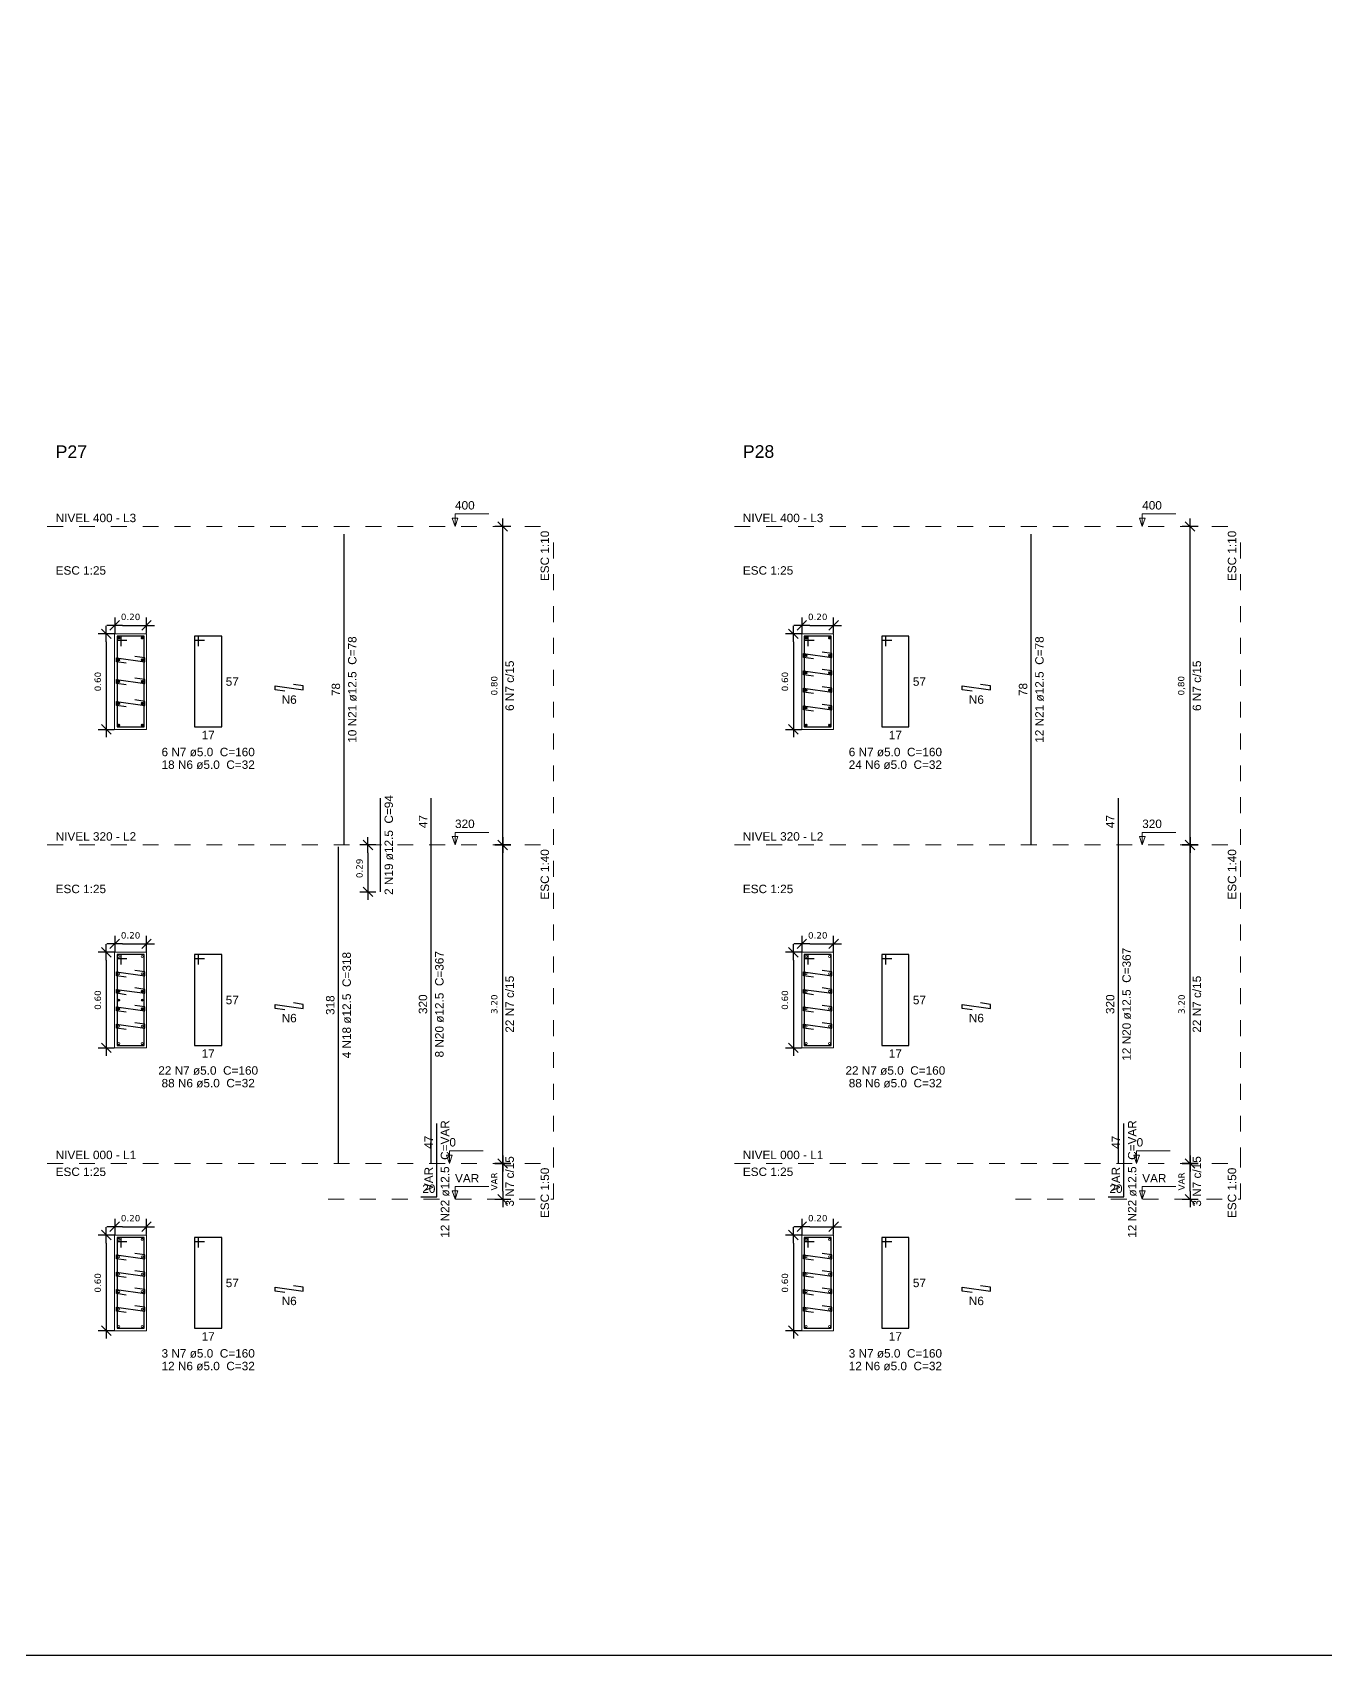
# Model space of a CAD drawing. Extents: x 25 to 1028, y -81 to 176.
# Drawn here: x 790.55 to 798.68, y 99.26 to 109.45 of the extents above; entities that cross this region are included whole.
import ezdxf

# ---------------------------------------------------------------- set-up
doc = ezdxf.new("R2010")
doc.units = 0
doc.header["$LTSCALE"] = 0.3
doc.header["$PDSIZE"] = 0.1
doc.linetypes.add('DOT2', pattern=[3.175, 0, -3.175])
doc.layers.get('0').update_dxf_attribs({"linetype": 'CONTINUOUS'})
doc.layers.get('Defpoints').update_dxf_attribs({"linetype": 'CONTINUOUS'})
doc.layers.add('ARQ-CTA-1_025', color=1, linetype='CONTINUOUS')
for name, color, linetype, lineweight in [('DT-Barras na forma', 2, 'CONTINUOUS', 30), ('DT-Barras no corte', 5, 'CONTINUOUS', 5), ('DT-Barras rebatidas', 2, 'CONTINUOUS', 30), ('DT-Forma', 5, 'CONTINUOUS', 5), ('DT-Pontilhado', 9, 'DOT2', 5), ('DT-Textos', 7, 'CONTINUOUS', 5), ('DT-Título', 3, 'CONTINUOUS', 20)]:
    doc.layers.add(name, color=color, linetype=linetype, lineweight=lineweight)
doc.layers.add('VPort', color=45, linetype='CONTINUOUS', plot=False)
doc.styles.add('Arial', font='arial.ttf')
doc.styles.add('FNDE Texto Cota 0025', font='verdana.ttf', dxfattribs={"height": 0.04})
doc.dimstyles.new('FNDE 1-0025', dxfattribs={"dimscale": 5, "dimtxt": 0.04, "dimasz": 0.01, "dimexe": 0.15, "dimexo": 0.15, "dimgap": 0.005, "dimtad": 1, "dimzin": 1, "dimdsep": 46, "dimtxsty": 'FNDE Texto Cota 0025', "dimblk": 'tic', "dimcen": 0.015, "dimdle": 0.15, "dimse1": 1, "dimse2": 1, "dimclrd": 251, "dimclre": 251, "dimclrt": 256, "dimaunit": 1, "dimadec": 3, "dimazin": 0, "dimtfac": 1, "dimtix": 1, "dimtmove": 2, "dimatfit": 3, "dimfxl": 0.15, "dimtvp": 1, "dimtolj": 1, "dimtzin": 0, "dimarcsym": 0})

# ---------------------------------------------------------------- blocks, each defined once
blk = doc.blocks.new('tic')
at = {"color": 251}
for p, q in [((-1, 0), (1, 0)), ((0, -1), (0, 1))]:
    blk.add_line(p, q, dxfattribs=at)
blk.add_line((-0.6, -0.6), (0.6, 0.6))
blk = doc.blocks.new('*D819')
at = {"layer": 'ARQ-CTA-1_025', "color": 251, "lineweight": -2}
blk.add_line((791.018, 101.847), (791.018, 101.347), dxfattribs=at)
at = {"layer": 'Defpoints', "color": 0}
for p in [(791.071, 101.897), (791.018, 101.297), (791.071, 101.297)]:
    blk.add_point(p, dxfattribs=at)
at = {"layer": 'ARQ-CTA-1_025', "color": 251, "lineweight": -2, "xscale": 0.05, "yscale": 0.05, "zscale": 0.05}
for p, rotation in [((791.018, 101.897), 90), ((791.018, 101.297), 270)]:
    blk.add_blockref('tic', p, dxfattribs=dict(at, rotation=rotation))
at = {"layer": 'ARQ-CTA-1_025', "insert": (790.965, 101.597), "char_height": 0.04, "attachment_point": 5, "rotation": 90, "style": 'FNDE Texto Cota 0025'}
blk.add_mtext('\\A1;0.60', dxfattribs=at)
blk = doc.blocks.new('*D820')
at = {"layer": 'ARQ-CTA-1_025', "color": 251, "lineweight": -2}
blk.add_line((791.121, 101.95), (791.221, 101.95), dxfattribs=at)
at = {"layer": 'Defpoints', "color": 0}
for p in [(791.271, 101.95), (791.071, 101.897), (791.271, 101.897)]:
    blk.add_point(p, dxfattribs=at)
at = {"layer": 'ARQ-CTA-1_025', "color": 251, "lineweight": -2, "xscale": 0.05, "yscale": 0.05, "zscale": 0.05, "rotation": 180}
blk.add_blockref('tic', (791.071, 101.95), dxfattribs=at)
at = {"layer": 'ARQ-CTA-1_025', "color": 251, "lineweight": -2, "xscale": 0.05, "yscale": 0.05, "zscale": 0.05}
blk.add_blockref('tic', (791.271, 101.95), dxfattribs=at)
at = {"layer": 'ARQ-CTA-1_025', "insert": (791.171, 102.003), "char_height": 0.04, "attachment_point": 5, "style": 'FNDE Texto Cota 0025'}
blk.add_mtext('\\A1;0.20', dxfattribs=at)
blk = doc.blocks.new('*D821')
at = {"layer": 'ARQ-CTA-1_025', "color": 251, "lineweight": -2}
blk.add_line((793.509, 102.172), (793.509, 102.297), dxfattribs=at)
at = {"layer": 'Defpoints', "color": 0}
for p in [(793.509, 102.347), (793.562, 102.347), (793.562, 102.122)]:
    blk.add_point(p, dxfattribs=at)
at = {"layer": 'ARQ-CTA-1_025', "color": 251, "lineweight": -2, "xscale": 0.05, "yscale": 0.05, "zscale": 0.05}
for p, rotation in [((793.509, 102.347), 90), ((793.509, 102.122), 270)]:
    blk.add_blockref('tic', p, dxfattribs=dict(at, rotation=rotation))
at = {"layer": 'ARQ-CTA-1_025', "insert": (793.456, 102.234), "char_height": 0.04, "attachment_point": 5, "rotation": 90, "style": 'FNDE Texto Cota 0025'}
blk.add_mtext('\\A1;VAR', dxfattribs=at)
blk = doc.blocks.new('*D822')
at = {"layer": 'ARQ-CTA-1_025', "color": 251, "lineweight": -2}
blk.add_line((791.018, 103.623), (791.018, 103.123), dxfattribs=at)
at = {"layer": 'Defpoints', "color": 0}
for p in [(791.071, 103.673), (791.018, 103.073), (791.071, 103.073)]:
    blk.add_point(p, dxfattribs=at)
at = {"layer": 'ARQ-CTA-1_025', "color": 251, "lineweight": -2, "xscale": 0.05, "yscale": 0.05, "zscale": 0.05}
for p, rotation in [((791.018, 103.673), 90), ((791.018, 103.073), 270)]:
    blk.add_blockref('tic', p, dxfattribs=dict(at, rotation=rotation))
at = {"layer": 'ARQ-CTA-1_025', "insert": (790.965, 103.373), "char_height": 0.04, "attachment_point": 5, "rotation": 90, "style": 'FNDE Texto Cota 0025'}
blk.add_mtext('\\A1;0.60', dxfattribs=at)
blk = doc.blocks.new('*D823')
at = {"layer": 'ARQ-CTA-1_025', "color": 251, "lineweight": -2}
blk.add_line((791.121, 103.726), (791.221, 103.726), dxfattribs=at)
at = {"layer": 'Defpoints', "color": 0}
for p in [(791.071, 103.673), (791.271, 103.726), (791.271, 103.673)]:
    blk.add_point(p, dxfattribs=at)
at = {"layer": 'ARQ-CTA-1_025', "color": 251, "lineweight": -2, "xscale": 0.05, "yscale": 0.05, "zscale": 0.05, "rotation": 180}
blk.add_blockref('tic', (791.071, 103.726), dxfattribs=at)
at = {"layer": 'ARQ-CTA-1_025', "color": 251, "lineweight": -2, "xscale": 0.05, "yscale": 0.05, "zscale": 0.05}
blk.add_blockref('tic', (791.271, 103.726), dxfattribs=at)
at = {"layer": 'ARQ-CTA-1_025', "insert": (791.171, 103.779), "char_height": 0.04, "attachment_point": 5, "style": 'FNDE Texto Cota 0025'}
blk.add_mtext('\\A1;0.20', dxfattribs=at)
blk = doc.blocks.new('*D824')
at = {"layer": 'ARQ-CTA-1_025', "color": 251, "lineweight": -2}
blk.add_line((792.662, 104.297), (792.662, 104.103), dxfattribs=at)
at = {"layer": 'Defpoints', "color": 0}
for p in [(792.742, 104.347), (792.662, 104.053), (792.742, 104.053)]:
    blk.add_point(p, dxfattribs=at)
at = {"layer": 'ARQ-CTA-1_025', "color": 251, "lineweight": -2, "xscale": 0.05, "yscale": 0.05, "zscale": 0.05}
for p, rotation in [((792.662, 104.347), 90), ((792.662, 104.053), 270)]:
    blk.add_blockref('tic', p, dxfattribs=dict(at, rotation=rotation))
at = {"layer": 'ARQ-CTA-1_025', "insert": (792.609, 104.2), "char_height": 0.04, "attachment_point": 5, "rotation": 90, "style": 'FNDE Texto Cota 0025'}
blk.add_mtext('\\A1;0.29', dxfattribs=at)
blk = doc.blocks.new('*D825')
at = {"layer": 'ARQ-CTA-1_025', "color": 251, "lineweight": -2}
blk.add_line((793.509, 102.397), (793.509, 104.297), dxfattribs=at)
at = {"layer": 'Defpoints', "color": 0}
for p in [(793.509, 104.347), (793.562, 104.347), (793.562, 102.347)]:
    blk.add_point(p, dxfattribs=at)
at = {"layer": 'ARQ-CTA-1_025', "color": 251, "lineweight": -2, "xscale": 0.05, "yscale": 0.05, "zscale": 0.05}
for p, rotation in [((793.509, 104.347), 90), ((793.509, 102.347), 270)]:
    blk.add_blockref('tic', p, dxfattribs=dict(at, rotation=rotation))
at = {"layer": 'ARQ-CTA-1_025', "insert": (793.456, 103.347), "char_height": 0.04, "attachment_point": 5, "rotation": 90, "style": 'FNDE Texto Cota 0025'}
blk.add_mtext('\\A1;3.20', dxfattribs=at)
blk = doc.blocks.new('*D826')
at = {"layer": 'ARQ-CTA-1_025', "color": 251, "lineweight": -2}
blk.add_line((791.018, 105.623), (791.018, 105.123), dxfattribs=at)
at = {"layer": 'Defpoints', "color": 0}
for p in [(791.071, 105.673), (791.018, 105.073), (791.071, 105.073)]:
    blk.add_point(p, dxfattribs=at)
at = {"layer": 'ARQ-CTA-1_025', "color": 251, "lineweight": -2, "xscale": 0.05, "yscale": 0.05, "zscale": 0.05}
for p, rotation in [((791.018, 105.673), 90), ((791.018, 105.073), 270)]:
    blk.add_blockref('tic', p, dxfattribs=dict(at, rotation=rotation))
at = {"layer": 'ARQ-CTA-1_025', "insert": (790.965, 105.373), "char_height": 0.04, "attachment_point": 5, "rotation": 90, "style": 'FNDE Texto Cota 0025'}
blk.add_mtext('\\A1;0.60', dxfattribs=at)
blk = doc.blocks.new('*D827')
at = {"layer": 'ARQ-CTA-1_025', "color": 251, "lineweight": -2}
blk.add_line((791.121, 105.726), (791.221, 105.726), dxfattribs=at)
at = {"layer": 'Defpoints', "color": 0}
for p in [(791.271, 105.726), (791.071, 105.673), (791.271, 105.673)]:
    blk.add_point(p, dxfattribs=at)
at = {"layer": 'ARQ-CTA-1_025', "color": 251, "lineweight": -2, "xscale": 0.05, "yscale": 0.05, "zscale": 0.05, "rotation": 180}
blk.add_blockref('tic', (791.071, 105.726), dxfattribs=at)
at = {"layer": 'ARQ-CTA-1_025', "color": 251, "lineweight": -2, "xscale": 0.05, "yscale": 0.05, "zscale": 0.05}
blk.add_blockref('tic', (791.271, 105.726), dxfattribs=at)
at = {"layer": 'ARQ-CTA-1_025', "insert": (791.171, 105.779), "char_height": 0.04, "attachment_point": 5, "style": 'FNDE Texto Cota 0025'}
blk.add_mtext('\\A1;0.20', dxfattribs=at)
blk = doc.blocks.new('*D828')
at = {"layer": 'ARQ-CTA-1_025', "color": 251, "lineweight": -2}
blk.add_line((793.509, 104.397), (793.509, 106.297), dxfattribs=at)
at = {"layer": 'Defpoints', "color": 0}
for p in [(793.509, 106.347), (793.562, 106.347), (793.562, 104.347)]:
    blk.add_point(p, dxfattribs=at)
at = {"layer": 'ARQ-CTA-1_025', "color": 251, "lineweight": -2, "xscale": 0.05, "yscale": 0.05, "zscale": 0.05}
for p, rotation in [((793.509, 106.347), 90), ((793.509, 104.347), 270)]:
    blk.add_blockref('tic', p, dxfattribs=dict(at, rotation=rotation))
at = {"layer": 'ARQ-CTA-1_025', "insert": (793.456, 105.347), "char_height": 0.04, "attachment_point": 5, "rotation": 90, "style": 'FNDE Texto Cota 0025'}
blk.add_mtext('\\A1;0.80', dxfattribs=at)
blk = doc.blocks.new('*D753')
at = {"layer": 'ARQ-CTA-1_025', "color": 251, "lineweight": -2}
blk.add_line((795.335, 101.847), (795.335, 101.347), dxfattribs=at)
at = {"layer": 'Defpoints', "color": 0}
for p in [(795.388, 101.897), (795.335, 101.297), (795.388, 101.297)]:
    blk.add_point(p, dxfattribs=at)
at = {"layer": 'ARQ-CTA-1_025', "color": 251, "lineweight": -2, "xscale": 0.05, "yscale": 0.05, "zscale": 0.05}
for p, rotation in [((795.335, 101.897), 90), ((795.335, 101.297), 270)]:
    blk.add_blockref('tic', p, dxfattribs=dict(at, rotation=rotation))
at = {"layer": 'ARQ-CTA-1_025', "insert": (795.282, 101.597), "char_height": 0.04, "attachment_point": 5, "rotation": 90, "style": 'FNDE Texto Cota 0025'}
blk.add_mtext('\\A1;0.60', dxfattribs=at)
blk = doc.blocks.new('*D754')
at = {"layer": 'ARQ-CTA-1_025', "color": 251, "lineweight": -2}
blk.add_line((795.438, 101.95), (795.538, 101.95), dxfattribs=at)
at = {"layer": 'Defpoints', "color": 0}
for p in [(795.588, 101.95), (795.388, 101.897), (795.588, 101.897)]:
    blk.add_point(p, dxfattribs=at)
at = {"layer": 'ARQ-CTA-1_025', "color": 251, "lineweight": -2, "xscale": 0.05, "yscale": 0.05, "zscale": 0.05, "rotation": 180}
blk.add_blockref('tic', (795.388, 101.95), dxfattribs=at)
at = {"layer": 'ARQ-CTA-1_025', "color": 251, "lineweight": -2, "xscale": 0.05, "yscale": 0.05, "zscale": 0.05}
blk.add_blockref('tic', (795.588, 101.95), dxfattribs=at)
at = {"layer": 'ARQ-CTA-1_025', "insert": (795.488, 102.003), "char_height": 0.04, "attachment_point": 5, "style": 'FNDE Texto Cota 0025'}
blk.add_mtext('\\A1;0.20', dxfattribs=at)
blk = doc.blocks.new('*D755')
at = {"layer": 'ARQ-CTA-1_025', "color": 251, "lineweight": -2}
blk.add_line((797.827, 102.172), (797.827, 102.297), dxfattribs=at)
at = {"layer": 'Defpoints', "color": 0}
for p in [(797.827, 102.347), (797.88, 102.347), (797.88, 102.122)]:
    blk.add_point(p, dxfattribs=at)
at = {"layer": 'ARQ-CTA-1_025', "color": 251, "lineweight": -2, "xscale": 0.05, "yscale": 0.05, "zscale": 0.05}
for p, rotation in [((797.827, 102.347), 90), ((797.827, 102.122), 270)]:
    blk.add_blockref('tic', p, dxfattribs=dict(at, rotation=rotation))
at = {"layer": 'ARQ-CTA-1_025', "insert": (797.774, 102.234), "char_height": 0.04, "attachment_point": 5, "rotation": 90, "style": 'FNDE Texto Cota 0025'}
blk.add_mtext('\\A1;VAR', dxfattribs=at)
blk = doc.blocks.new('*D756')
at = {"layer": 'ARQ-CTA-1_025', "color": 251, "lineweight": -2}
blk.add_line((795.335, 103.623), (795.335, 103.123), dxfattribs=at)
at = {"layer": 'Defpoints', "color": 0}
for p in [(795.388, 103.673), (795.335, 103.073), (795.388, 103.073)]:
    blk.add_point(p, dxfattribs=at)
at = {"layer": 'ARQ-CTA-1_025', "color": 251, "lineweight": -2, "xscale": 0.05, "yscale": 0.05, "zscale": 0.05}
for p, rotation in [((795.335, 103.673), 90), ((795.335, 103.073), 270)]:
    blk.add_blockref('tic', p, dxfattribs=dict(at, rotation=rotation))
at = {"layer": 'ARQ-CTA-1_025', "insert": (795.282, 103.373), "char_height": 0.04, "attachment_point": 5, "rotation": 90, "style": 'FNDE Texto Cota 0025'}
blk.add_mtext('\\A1;0.60', dxfattribs=at)
blk = doc.blocks.new('*D757')
at = {"layer": 'ARQ-CTA-1_025', "color": 251, "lineweight": -2}
blk.add_line((795.438, 103.726), (795.538, 103.726), dxfattribs=at)
at = {"layer": 'Defpoints', "color": 0}
for p in [(795.388, 103.673), (795.588, 103.726), (795.588, 103.673)]:
    blk.add_point(p, dxfattribs=at)
at = {"layer": 'ARQ-CTA-1_025', "color": 251, "lineweight": -2, "xscale": 0.05, "yscale": 0.05, "zscale": 0.05, "rotation": 180}
blk.add_blockref('tic', (795.388, 103.726), dxfattribs=at)
at = {"layer": 'ARQ-CTA-1_025', "color": 251, "lineweight": -2, "xscale": 0.05, "yscale": 0.05, "zscale": 0.05}
blk.add_blockref('tic', (795.588, 103.726), dxfattribs=at)
at = {"layer": 'ARQ-CTA-1_025', "insert": (795.488, 103.779), "char_height": 0.04, "attachment_point": 5, "style": 'FNDE Texto Cota 0025'}
blk.add_mtext('\\A1;0.20', dxfattribs=at)
blk = doc.blocks.new('*D758')
at = {"layer": 'ARQ-CTA-1_025', "color": 251, "lineweight": -2}
blk.add_line((797.827, 102.397), (797.827, 104.297), dxfattribs=at)
at = {"layer": 'Defpoints', "color": 0}
for p in [(797.827, 104.347), (797.88, 104.347), (797.88, 102.347)]:
    blk.add_point(p, dxfattribs=at)
at = {"layer": 'ARQ-CTA-1_025', "color": 251, "lineweight": -2, "xscale": 0.05, "yscale": 0.05, "zscale": 0.05}
for p, rotation in [((797.827, 104.347), 90), ((797.827, 102.347), 270)]:
    blk.add_blockref('tic', p, dxfattribs=dict(at, rotation=rotation))
at = {"layer": 'ARQ-CTA-1_025', "insert": (797.774, 103.347), "char_height": 0.04, "attachment_point": 5, "rotation": 90, "style": 'FNDE Texto Cota 0025'}
blk.add_mtext('\\A1;3.20', dxfattribs=at)
blk = doc.blocks.new('*D759')
at = {"layer": 'ARQ-CTA-1_025', "color": 251, "lineweight": -2}
blk.add_line((795.335, 105.623), (795.335, 105.123), dxfattribs=at)
at = {"layer": 'Defpoints', "color": 0}
for p in [(795.388, 105.673), (795.335, 105.073), (795.388, 105.073)]:
    blk.add_point(p, dxfattribs=at)
at = {"layer": 'ARQ-CTA-1_025', "color": 251, "lineweight": -2, "xscale": 0.05, "yscale": 0.05, "zscale": 0.05}
for p, rotation in [((795.335, 105.673), 90), ((795.335, 105.073), 270)]:
    blk.add_blockref('tic', p, dxfattribs=dict(at, rotation=rotation))
at = {"layer": 'ARQ-CTA-1_025', "insert": (795.282, 105.373), "char_height": 0.04, "attachment_point": 5, "rotation": 90, "style": 'FNDE Texto Cota 0025'}
blk.add_mtext('\\A1;0.60', dxfattribs=at)
blk = doc.blocks.new('*D760')
at = {"layer": 'ARQ-CTA-1_025', "color": 251, "lineweight": -2}
blk.add_line((795.438, 105.726), (795.538, 105.726), dxfattribs=at)
at = {"layer": 'Defpoints', "color": 0}
for p in [(795.588, 105.726), (795.388, 105.673), (795.588, 105.673)]:
    blk.add_point(p, dxfattribs=at)
at = {"layer": 'ARQ-CTA-1_025', "color": 251, "lineweight": -2, "xscale": 0.05, "yscale": 0.05, "zscale": 0.05, "rotation": 180}
blk.add_blockref('tic', (795.388, 105.726), dxfattribs=at)
at = {"layer": 'ARQ-CTA-1_025', "color": 251, "lineweight": -2, "xscale": 0.05, "yscale": 0.05, "zscale": 0.05}
blk.add_blockref('tic', (795.588, 105.726), dxfattribs=at)
at = {"layer": 'ARQ-CTA-1_025', "insert": (795.488, 105.779), "char_height": 0.04, "attachment_point": 5, "style": 'FNDE Texto Cota 0025'}
blk.add_mtext('\\A1;0.20', dxfattribs=at)
blk = doc.blocks.new('*D761')
at = {"layer": 'ARQ-CTA-1_025', "color": 251, "lineweight": -2}
blk.add_line((797.827, 104.397), (797.827, 106.297), dxfattribs=at)
at = {"layer": 'Defpoints', "color": 0}
for p in [(797.827, 106.347), (797.88, 106.347), (797.88, 104.347)]:
    blk.add_point(p, dxfattribs=at)
at = {"layer": 'ARQ-CTA-1_025', "color": 251, "lineweight": -2, "xscale": 0.05, "yscale": 0.05, "zscale": 0.05}
for p, rotation in [((797.827, 106.347), 90), ((797.827, 104.347), 270)]:
    blk.add_blockref('tic', p, dxfattribs=dict(at, rotation=rotation))
at = {"layer": 'ARQ-CTA-1_025', "insert": (797.774, 105.347), "char_height": 0.04, "attachment_point": 5, "rotation": 90, "style": 'FNDE Texto Cota 0025'}
blk.add_mtext('\\A1;0,80', dxfattribs=at)

msp = doc.modelspace()

# ---------------------------------------------------------------- linework, layer by layer
at = {"layer": 'DT-Barras na forma'}
for p, q in [((791.11074119, 105.65811115), (791.08574119, 105.65811114)), ((791.08574119, 105.65811114), (791.0857412, 105.08811114)), ((791.25574138, 105.65811114), (791.08574138, 105.65811108)), ((791.08574138, 105.65811108), (791.08574139, 105.63311108)), ((791.08574139, 105.63311108), (791.14824139, 105.63311108)), ((791.11074117, 105.59561115), (791.11074119, 105.65811115)), ((791.2557412, 105.08811114), (791.25574138, 105.65811114)), ((795.42800847, 105.65811115), (795.40300847, 105.65811114)), ((795.40300847, 105.65811114), (795.40300848, 105.08811114)), ((795.57300867, 105.65811114), (795.40300867, 105.65811108)), ((795.40300867, 105.65811108), (795.40300867, 105.63311108)), ((795.40300867, 105.63311108), (795.46550867, 105.63311108)), ((795.42800845, 105.59561115), (795.42800847, 105.65811115)), ((795.57300848, 105.08811114), (795.57300867, 105.65811114)), ((791.08199126, 105.49748618), (791.08199127, 105.52248618)), ((791.14388042, 105.4887694), (791.08199126, 105.49748618)), ((791.08199127, 105.52248618), (791.25949128, 105.49748624)), ((791.25949129, 105.52248624), (791.19760213, 105.53120302)), ((791.25949128, 105.49748624), (791.25949129, 105.52248624)), ((795.39925854, 105.52486118), (795.39925855, 105.54986118)), ((795.4611477, 105.5161444), (795.39925854, 105.52486118)), ((795.39925855, 105.54986118), (795.57675856, 105.52486124)), ((795.57675857, 105.54986124), (795.51486941, 105.55857802)), ((795.57675856, 105.52486124), (795.57675857, 105.54986124)), ((791.25949129, 105.38561124), (791.19760213, 105.39432802)), ((795.39925854, 105.41536118), (795.39925855, 105.44036118)), ((795.4611477, 105.4066444), (795.39925854, 105.41536118)), ((795.39925855, 105.44036118), (795.57675856, 105.41536124)), ((795.57675857, 105.44036124), (795.51486941, 105.44907802)), ((795.57675856, 105.41536124), (795.57675857, 105.44036124)), ((791.08199126, 105.36061118), (791.08199127, 105.38561118)), ((791.14388042, 105.3518944), (791.08199126, 105.36061118)), ((791.08199127, 105.38561118), (791.25949128, 105.36061124)), ((791.25949128, 105.36061124), (791.25949129, 105.38561124)), ((795.39925854, 105.30586118), (795.39925855, 105.33086118)), ((795.4611477, 105.2971444), (795.39925854, 105.30586118)), ((795.39925855, 105.33086118), (795.57675856, 105.30586124)), ((795.57675857, 105.33086124), (795.51486941, 105.33957802)), ((795.57675856, 105.30586124), (795.57675857, 105.33086124)), ((791.08199126, 105.22373618), (791.08199127, 105.24873618)), ((791.14388042, 105.2150194), (791.08199126, 105.22373618)), ((791.08199127, 105.24873618), (791.25949128, 105.22373624)), ((791.25949129, 105.24873624), (791.19760213, 105.25745302)), ((791.25949128, 105.22373624), (791.25949129, 105.24873624)), ((795.39925854, 105.19636118), (795.39925855, 105.22136118)), ((795.4611477, 105.1876444), (795.39925854, 105.19636118)), ((795.39925855, 105.22136118), (795.57675856, 105.19636124)), ((795.57675857, 105.22136124), (795.51486941, 105.23007802)), ((795.57675856, 105.19636124), (795.57675857, 105.22136124)), ((791.0857412, 105.08811114), (791.2557412, 105.08811114)), ((795.40300848, 105.08811114), (795.57300848, 105.08811114)), ((791.11074119, 103.65811115), (791.08574119, 103.65811114)), ((791.08574119, 103.65811114), (791.0857412, 103.08811114)), ((791.25574138, 103.65811114), (791.08574138, 103.65811108)), ((791.08574138, 103.65811108), (791.08574139, 103.63311108)), ((791.11074117, 103.59561115), (791.11074119, 103.65811115)), ((791.2557412, 103.08811114), (791.25574138, 103.65811114)), ((795.42800847, 103.65811115), (795.40300847, 103.65811114)), ((795.40300847, 103.65811114), (795.40300848, 103.08811114)), ((795.57300867, 103.65811114), (795.40300867, 103.65811108)), ((795.40300867, 103.65811108), (795.40300867, 103.63311108)), ((795.42800845, 103.59561115), (795.42800847, 103.65811115)), ((795.57300848, 103.08811114), (795.57300867, 103.65811114)), ((791.08574139, 103.63311108), (791.14824139, 103.63311108)), ((791.25949129, 103.54986124), (791.19760213, 103.55857802)), ((795.40300867, 103.63311108), (795.46550867, 103.63311108)), ((795.57675857, 103.54986124), (795.51486941, 103.55857802)), ((791.08199126, 103.52486118), (791.08199127, 103.54986118)), ((791.14388042, 103.5161444), (791.08199126, 103.52486118)), ((791.08199127, 103.54986118), (791.25949128, 103.52486124)), ((791.25949128, 103.52486124), (791.25949129, 103.54986124)), ((795.39925854, 103.52486118), (795.39925855, 103.54986118)), ((795.4611477, 103.5161444), (795.39925854, 103.52486118)), ((795.39925855, 103.54986118), (795.57675856, 103.52486124)), ((795.57675856, 103.52486124), (795.57675857, 103.54986124)), ((791.08199126, 103.41536118), (791.08199127, 103.44036118)), ((791.14388042, 103.4066444), (791.08199126, 103.41536118)), ((791.08199127, 103.44036118), (791.25949128, 103.41536124)), ((791.25949129, 103.44036124), (791.19760213, 103.44907802)), ((791.25949128, 103.41536124), (791.25949129, 103.44036124)), ((795.39925854, 103.41536118), (795.39925855, 103.44036118)), ((795.4611477, 103.4066444), (795.39925854, 103.41536118)), ((795.39925855, 103.44036118), (795.57675856, 103.41536124)), ((795.57675857, 103.44036124), (795.51486941, 103.44907802)), ((795.57675856, 103.41536124), (795.57675857, 103.44036124)), ((791.08199126, 103.30586118), (791.08199127, 103.33086118)), ((791.14388042, 103.2971444), (791.08199126, 103.30586118)), ((791.08199127, 103.33086118), (791.25949128, 103.30586124)), ((791.25949129, 103.33086124), (791.19760213, 103.33957802)), ((791.25949128, 103.30586124), (791.25949129, 103.33086124)), ((795.39925854, 103.30586118), (795.39925855, 103.33086118)), ((795.4611477, 103.2971444), (795.39925854, 103.30586118)), ((795.39925855, 103.33086118), (795.57675856, 103.30586124)), ((795.57675857, 103.33086124), (795.51486941, 103.33957802)), ((795.57675856, 103.30586124), (795.57675857, 103.33086124)), ((791.08199126, 103.19636118), (791.08199127, 103.22136118)), ((791.14388042, 103.1876444), (791.08199126, 103.19636118)), ((791.08199127, 103.22136118), (791.25949128, 103.19636124)), ((791.25949129, 103.22136124), (791.19760213, 103.23007802)), ((791.25949128, 103.19636124), (791.25949129, 103.22136124)), ((795.39925854, 103.19636118), (795.39925855, 103.22136118)), ((795.4611477, 103.1876444), (795.39925854, 103.19636118)), ((795.39925855, 103.22136118), (795.57675856, 103.19636124)), ((795.57675857, 103.22136124), (795.51486941, 103.23007802)), ((795.57675856, 103.19636124), (795.57675857, 103.22136124)), ((791.0857412, 103.08811114), (791.2557412, 103.08811114)), ((795.40300848, 103.08811114), (795.57300848, 103.08811114)), ((791.11074119, 101.88173615), (791.08574119, 101.88173614)), ((791.08574119, 101.88173614), (791.0857412, 101.31173614)), ((791.25574138, 101.88173614), (791.08574138, 101.88173608)), ((791.08574138, 101.88173608), (791.08574139, 101.85673608)), ((791.08574139, 101.85673608), (791.14824139, 101.85673608)), ((791.11074117, 101.81923615), (791.11074119, 101.88173615)), ((791.2557412, 101.31173614), (791.25574138, 101.88173614)), ((795.42800847, 101.88173615), (795.40300847, 101.88173614)), ((795.40300847, 101.88173614), (795.40300848, 101.31173614)), ((795.57300867, 101.88173614), (795.40300867, 101.88173608)), ((795.40300867, 101.88173608), (795.40300867, 101.85673608)), ((795.40300867, 101.85673608), (795.46550867, 101.85673608)), ((795.42800845, 101.81923615), (795.42800847, 101.88173615)), ((795.57300848, 101.31173614), (795.57300867, 101.88173614)), ((791.08199126, 101.74848618), (791.08199127, 101.77348618)), ((791.14388042, 101.7397694), (791.08199126, 101.74848618)), ((791.08199127, 101.77348618), (791.25949128, 101.74848624)), ((791.25949129, 101.77348624), (791.19760213, 101.78220302)), ((791.25949128, 101.74848624), (791.25949129, 101.77348624)), ((795.39925854, 101.74848618), (795.39925855, 101.77348618)), ((795.4611477, 101.7397694), (795.39925854, 101.74848618)), ((795.39925855, 101.77348618), (795.57675856, 101.74848624)), ((795.57675857, 101.77348624), (795.51486941, 101.78220302)), ((795.57675856, 101.74848624), (795.57675857, 101.77348624)), ((791.08199126, 101.63898618), (791.08199127, 101.66398618)), ((791.14388042, 101.6302694), (791.08199126, 101.63898618)), ((791.08199127, 101.66398618), (791.25949128, 101.63898624)), ((791.25949129, 101.66398624), (791.19760213, 101.67270302)), ((791.25949128, 101.63898624), (791.25949129, 101.66398624)), ((795.39925854, 101.63898618), (795.39925855, 101.66398618)), ((795.4611477, 101.6302694), (795.39925854, 101.63898618)), ((795.39925855, 101.66398618), (795.57675856, 101.63898624)), ((795.57675857, 101.66398624), (795.51486941, 101.67270302)), ((795.57675856, 101.63898624), (795.57675857, 101.66398624)), ((791.08199126, 101.52948618), (791.08199127, 101.55448618)), ((791.14388042, 101.5207694), (791.08199126, 101.52948618)), ((791.08199127, 101.55448618), (791.25949128, 101.52948624)), ((791.25949129, 101.55448624), (791.19760213, 101.56320302)), ((791.25949128, 101.52948624), (791.25949129, 101.55448624)), ((795.39925854, 101.52948618), (795.39925855, 101.55448618)), ((795.4611477, 101.5207694), (795.39925854, 101.52948618)), ((795.39925855, 101.55448618), (795.57675856, 101.52948624)), ((795.57675857, 101.55448624), (795.51486941, 101.56320302)), ((795.57675856, 101.52948624), (795.57675857, 101.55448624)), ((791.08199126, 101.41998618), (791.08199127, 101.44498618)), ((791.14388042, 101.4112694), (791.08199126, 101.41998618)), ((791.08199127, 101.44498618), (791.25949128, 101.41998624)), ((791.25949129, 101.44498624), (791.19760213, 101.45370302)), ((791.25949128, 101.41998624), (791.25949129, 101.44498624)), ((795.39925854, 101.41998618), (795.39925855, 101.44498618)), ((795.4611477, 101.4112694), (795.39925854, 101.41998618)), ((795.39925855, 101.44498618), (795.57675856, 101.41998624)), ((795.57675857, 101.44498624), (795.51486941, 101.45370302)), ((795.57675856, 101.41998624), (795.57675857, 101.44498624)), ((791.0857412, 101.31173614), (791.2557412, 101.31173614)), ((795.40300848, 101.31173614), (795.57300848, 101.31173614))]:
    msp.add_line(p, q, dxfattribs=at)
at = {"layer": 'DT-Barras no corte'}
for p, q in [((791.09074117, 105.64061115), (791.10324117, 105.65311115)), ((791.09074117, 105.65311115), (791.10324117, 105.64061115)), ((791.23824117, 105.64061115), (791.25074117, 105.65311115)), ((791.23824117, 105.65311115), (791.25074117, 105.64061115)), ((795.40800845, 105.64061115), (795.42050845, 105.65311115)), ((795.40800845, 105.65311115), (795.42050845, 105.64061115)), ((795.55550845, 105.64061115), (795.56800845, 105.65311115)), ((795.55550845, 105.65311115), (795.56800845, 105.64061115)), ((791.09074117, 105.50373615), (791.10324117, 105.51623615)), ((791.09074117, 105.51623615), (791.10324117, 105.50373615)), ((791.23824117, 105.50373615), (791.25074117, 105.51623615)), ((791.23824117, 105.51623615), (791.25074117, 105.50373615)), ((795.40800845, 105.53111115), (795.42050845, 105.54361115)), ((795.40800845, 105.54361115), (795.42050845, 105.53111115)), ((795.55550845, 105.53111115), (795.56800845, 105.54361115)), ((795.55550845, 105.54361115), (795.56800845, 105.53111115)), ((795.40800845, 105.42161115), (795.42050845, 105.43411115)), ((795.40800845, 105.43411115), (795.42050845, 105.42161115)), ((795.55550845, 105.42161115), (795.56800845, 105.43411115)), ((795.55550845, 105.43411115), (795.56800845, 105.42161115)), ((791.09074117, 105.36686115), (791.10324117, 105.37936115)), ((791.09074117, 105.37936115), (791.10324117, 105.36686115)), ((791.23824117, 105.36686115), (791.25074117, 105.37936115)), ((791.23824117, 105.37936115), (791.25074117, 105.36686115)), ((795.40800845, 105.31211115), (795.42050845, 105.32461115)), ((795.40800845, 105.32461115), (795.42050845, 105.31211115)), ((795.55550845, 105.31211115), (795.56800845, 105.32461115)), ((795.55550845, 105.32461115), (795.56800845, 105.31211115)), ((791.09074117, 105.22998615), (791.10324117, 105.24248615)), ((791.09074117, 105.24248615), (791.10324117, 105.22998615)), ((791.23824117, 105.22998615), (791.25074117, 105.24248615)), ((791.23824117, 105.24248615), (791.25074117, 105.22998615)), ((795.40800845, 105.20261115), (795.42050845, 105.21511115)), ((795.40800845, 105.21511115), (795.42050845, 105.20261115)), ((795.55550845, 105.20261115), (795.56800845, 105.21511115)), ((795.55550845, 105.21511115), (795.56800845, 105.20261115)), ((791.09074117, 105.09311115), (791.10324117, 105.10561115)), ((791.09074117, 105.10561115), (791.10324117, 105.09311115)), ((791.23824117, 105.09311115), (791.25074117, 105.10561115)), ((791.23824117, 105.10561115), (791.25074117, 105.09311115)), ((795.40800845, 105.09311115), (795.42050845, 105.10561115)), ((795.40800845, 105.10561115), (795.42050845, 105.09311115)), ((795.55550845, 105.09311115), (795.56800845, 105.10561115)), ((795.55550845, 105.10561115), (795.56800845, 105.09311115)), ((791.08949117, 103.37311115), (791.10449117, 103.37311115)), ((791.09074117, 103.42161115), (791.10324117, 103.43411115)), ((791.09074117, 103.43411115), (791.10324117, 103.42161115)), ((791.23699117, 103.37311115), (791.25199117, 103.37311115)), ((791.23824117, 103.42161115), (791.25074117, 103.43411115)), ((791.23824117, 103.43411115), (791.25074117, 103.42161115)), ((791.09074117, 103.31211115), (791.10324117, 103.32461115)), ((791.09074117, 103.32461115), (791.10324117, 103.31211115)), ((791.23824117, 103.31211115), (791.25074117, 103.32461115)), ((791.23824117, 103.32461115), (791.25074117, 103.31211115))]:
    msp.add_line(p, q, dxfattribs=at)
for centre in [(791.09699117, 105.64686115), (791.24449117, 105.64686115), (795.41425845, 105.64686115), (795.56175845, 105.64686115), (791.09699117, 105.50998615), (791.24449117, 105.50998615), (795.41425845, 105.53736115), (795.56175845, 105.53736115), (795.41425845, 105.42786115), (795.56175845, 105.42786115), (791.09699117, 105.37311115), (791.24449117, 105.37311115), (795.41425845, 105.31836115), (795.56175845, 105.31836115), (791.09699117, 105.23623615), (791.24449117, 105.23623615), (795.41425845, 105.20886115), (795.56175845, 105.20886115), (791.09699117, 105.09936115), (791.24449117, 105.09936115), (795.41425845, 105.09936115), (795.56175845, 105.09936115), (791.09699117, 103.64686115), (791.24449117, 103.64686115), (795.41425845, 103.64686115), (795.56175845, 103.64686115), (791.09699117, 103.53736115), (791.24449117, 103.53736115), (795.41425845, 103.53736115), (795.56175845, 103.53736115), (791.09699117, 103.42786115), (791.09699117, 103.37311115), (791.24449117, 103.42786115), (791.24449117, 103.37311115), (795.41425845, 103.42786115), (795.56175845, 103.42786115), (791.09699117, 103.31836115), (791.24449117, 103.31836115), (795.41425845, 103.31836115), (795.56175845, 103.31836115), (791.09699117, 103.20886115), (791.24449117, 103.20886115), (795.41425845, 103.20886115), (795.56175845, 103.20886115), (791.09699117, 103.09936115), (791.24449117, 103.09936115), (795.41425845, 103.09936115), (795.56175845, 103.09936115), (791.09699117, 101.87048615), (791.24449117, 101.87048615), (795.41425845, 101.87048615), (795.56175845, 101.87048615), (791.09699117, 101.76098615), (791.24449117, 101.76098615), (795.41425845, 101.76098615), (795.56175845, 101.76098615), (791.09699117, 101.65148615), (791.24449117, 101.65148615), (795.41425845, 101.65148615), (795.56175845, 101.65148615), (791.09699117, 101.54198615), (791.24449117, 101.54198615), (795.41425845, 101.54198615), (795.56175845, 101.54198615), (791.09699117, 101.43248615), (791.24449117, 101.43248615), (795.41425845, 101.43248615), (795.56175845, 101.43248615), (791.09699117, 101.32298615), (791.24449117, 101.32298615), (795.41425845, 101.32298615), (795.56175845, 101.32298615)]:
    msp.add_circle(centre, 0.00625, dxfattribs=at)
at = {"layer": 'DT-Barras rebatidas'}
for p, q in [((792.51210192, 104.34681115), (792.51210255, 106.29931115)), ((796.8293692, 104.34681115), (796.82936984, 106.29931115)), ((791.59844119, 105.65811115), (791.57344119, 105.65811114)), ((791.57344119, 105.65811114), (791.5734412, 105.08811114)), ((791.74344138, 105.65811114), (791.57344138, 105.65811108)), ((791.57344138, 105.65811108), (791.57344139, 105.63311108)), ((791.57344139, 105.63311108), (791.63594139, 105.63311108)), ((791.59844117, 105.59561115), (791.59844119, 105.65811115)), ((791.7434412, 105.08811114), (791.74344138, 105.65811114)), ((795.91570847, 105.65811115), (795.89070847, 105.65811114)), ((795.89070847, 105.65811114), (795.89070848, 105.08811114)), ((796.06070867, 105.65811114), (795.89070867, 105.65811108)), ((795.89070867, 105.65811108), (795.89070867, 105.63311108)), ((795.89070867, 105.63311108), (795.95320867, 105.63311108)), ((795.91570845, 105.59561115), (795.91570847, 105.65811115)), ((796.06070848, 105.08811114), (796.06070867, 105.65811114)), ((792.07867701, 105.32089868), (792.07867702, 105.34589868)), ((792.14056617, 105.3121819), (792.07867701, 105.32089868)), ((792.07867702, 105.34589868), (792.25617703, 105.32089874)), ((792.25617704, 105.34589874), (792.19428788, 105.35461552)), ((792.25617703, 105.32089874), (792.25617704, 105.34589874)), ((796.39594429, 105.32089868), (796.3959443, 105.34589868)), ((796.45783345, 105.3121819), (796.39594429, 105.32089868)), ((796.3959443, 105.34589868), (796.57344431, 105.32089874)), ((796.57344432, 105.34589874), (796.51155516, 105.35461552)), ((796.57344431, 105.32089874), (796.57344432, 105.34589874)), ((791.5734412, 105.08811114), (791.7434412, 105.08811114)), ((795.89070848, 105.08811114), (796.06070848, 105.08811114)), ((792.74155192, 104.0525259), (792.74155211, 104.6410963)), ((793.05925257, 104.34681115), (793.05925267, 104.64109635)), ((797.37651985, 104.34681115), (797.37651995, 104.64109635)), ((792.47680192, 102.34681115), (792.47680257, 104.33493615)), ((793.05925192, 102.34681115), (793.05925257, 104.34681115)), ((797.3765192, 102.34681115), (797.37651985, 104.34681115)), ((791.59844119, 103.65811115), (791.57344119, 103.65811114)), ((791.57344119, 103.65811114), (791.5734412, 103.08811114)), ((791.74344138, 103.65811114), (791.57344138, 103.65811108)), ((791.57344138, 103.65811108), (791.57344139, 103.63311108)), ((791.59844117, 103.59561115), (791.59844119, 103.65811115)), ((791.7434412, 103.08811114), (791.74344138, 103.65811114)), ((795.91570847, 103.65811115), (795.89070847, 103.65811114)), ((795.89070847, 103.65811114), (795.89070848, 103.08811114)), ((796.06070867, 103.65811114), (795.89070867, 103.65811108)), ((795.89070867, 103.65811108), (795.89070867, 103.63311108)), ((795.91570845, 103.59561115), (795.91570847, 103.65811115)), ((796.06070848, 103.08811114), (796.06070867, 103.65811114)), ((791.57344139, 103.63311108), (791.63594139, 103.63311108)), ((795.89070867, 103.63311108), (795.95320867, 103.63311108)), ((792.25617704, 103.34589874), (792.19428788, 103.35461552)), ((796.57344432, 103.34589874), (796.51155516, 103.35461552)), ((792.07867701, 103.32089868), (792.07867702, 103.34589868)), ((792.14056617, 103.3121819), (792.07867701, 103.32089868)), ((792.07867702, 103.34589868), (792.25617703, 103.32089874)), ((792.25617703, 103.32089874), (792.25617704, 103.34589874)), ((796.39594429, 103.32089868), (796.3959443, 103.34589868)), ((796.45783345, 103.3121819), (796.39594429, 103.32089868)), ((796.3959443, 103.34589868), (796.57344431, 103.32089874)), ((796.57344431, 103.32089874), (796.57344432, 103.34589874)), ((791.5734412, 103.08811114), (791.7434412, 103.08811114)), ((795.89070848, 103.08811114), (796.06070848, 103.08811114)), ((793.09455199, 102.36181115), (793.09455207, 102.59723931)), ((797.41181927, 102.36181115), (797.41181935, 102.59723931)), ((793.09455192, 102.13681115), (793.09455199, 102.36181115)), ((797.4118192, 102.13681115), (797.41181927, 102.36181115)), ((792.99455192, 102.13681115), (793.09455192, 102.13681115)), ((797.3118192, 102.13681115), (797.4118192, 102.13681115)), ((791.59844119, 101.88173615), (791.57344119, 101.88173614)), ((791.57344119, 101.88173614), (791.5734412, 101.31173614)), ((791.74344138, 101.88173614), (791.57344138, 101.88173608)), ((791.57344138, 101.88173608), (791.57344139, 101.85673608)), ((791.57344139, 101.85673608), (791.63594139, 101.85673608)), ((791.59844117, 101.81923615), (791.59844119, 101.88173615)), ((791.7434412, 101.31173614), (791.74344138, 101.88173614)), ((795.91570847, 101.88173615), (795.89070847, 101.88173614)), ((795.89070847, 101.88173614), (795.89070848, 101.31173614)), ((796.06070867, 101.88173614), (795.89070867, 101.88173608)), ((795.89070867, 101.88173608), (795.89070867, 101.85673608)), ((795.89070867, 101.85673608), (795.95320867, 101.85673608)), ((795.91570845, 101.81923615), (795.91570847, 101.88173615)), ((796.06070848, 101.31173614), (796.06070867, 101.88173614)), ((792.07867701, 101.54452368), (792.07867702, 101.56952368)), ((792.14056617, 101.5358069), (792.07867701, 101.54452368)), ((792.07867702, 101.56952368), (792.25617703, 101.54452374)), ((792.25617704, 101.56952374), (792.19428788, 101.57824052)), ((792.25617703, 101.54452374), (792.25617704, 101.56952374)), ((796.39594429, 101.54452368), (796.3959443, 101.56952368)), ((796.45783345, 101.5358069), (796.39594429, 101.54452368)), ((796.3959443, 101.56952368), (796.57344431, 101.54452374)), ((796.57344432, 101.56952374), (796.51155516, 101.57824052)), ((796.57344431, 101.54452374), (796.57344432, 101.56952374)), ((791.5734412, 101.31173614), (791.7434412, 101.31173614)), ((795.89070848, 101.31173614), (796.06070848, 101.31173614))]:
    msp.add_line(p, q, dxfattribs=at)
at = {"layer": 'DT-Forma'}
for points in [[(791.07074117, 105.07311115), (791.07074117, 105.67311115), (791.27074117, 105.67311115), (791.27074117, 105.07311115), (791.07074117, 105.07311115)], [(795.38800845, 105.07311115), (795.38800845, 105.67311115), (795.58800845, 105.67311115), (795.58800845, 105.07311115), (795.38800845, 105.07311115)], [(791.07074117, 103.07311115), (791.07074117, 103.67311115), (791.27074117, 103.67311115), (791.27074117, 103.07311115), (791.07074117, 103.07311115)], [(795.38800845, 103.07311115), (795.38800845, 103.67311115), (795.58800845, 103.67311115), (795.58800845, 103.07311115), (795.38800845, 103.07311115)], [(791.07074117, 101.29673615), (791.07074117, 101.89673615), (791.27074117, 101.89673615), (791.27074117, 101.29673615), (791.07074117, 101.29673615)], [(795.38800845, 101.29673615), (795.38800845, 101.89673615), (795.58800845, 101.89673615), (795.58800845, 101.29673615), (795.38800845, 101.29673615)]]:
    msp.add_lwpolyline(points, close=True, dxfattribs=at)
at = {"layer": 'DT-Pontilhado', "ltscale": 0.05}
for p, q in [((790.64714117, 106.34681115), (793.82702692, 106.34681115)), ((793.82702692, 104.34681115), (793.82702692, 106.34681115)), ((794.96440845, 106.34681115), (798.1442942, 106.34681115)), ((798.1442942, 104.34681115), (798.1442942, 106.34681115)), ((790.64714117, 104.34681115), (793.82702692, 104.34681115)), ((793.82702692, 102.34681115), (793.82702692, 104.34681115)), ((794.96440845, 104.34681115), (798.1442942, 104.34681115)), ((798.1442942, 102.34681115), (798.1442942, 104.34681115)), ((790.64714117, 102.34681115), (793.82702692, 102.34681115)), ((793.82702692, 102.12181115), (793.82702692, 102.34681115)), ((794.96440845, 102.34681115), (798.1442942, 102.34681115)), ((798.1442942, 102.12181115), (798.1442942, 102.34681115)), ((792.41210192, 102.12181115), (793.82702692, 102.12181115)), ((796.7293692, 102.12181115), (798.1442942, 102.12181115))]:
    msp.add_line(p, q, dxfattribs=at)
at = {"layer": 'DT-Textos'}
for points in [[(793.20927692, 106.34681115), (793.20927692, 106.42623615), (793.42107692, 106.42623615)], [(797.5265442, 106.34681115), (797.5265442, 106.42623615), (797.7383442, 106.42623615)], [(793.20927692, 104.34681115), (793.20927692, 104.42623615), (793.42107692, 104.42623615)], [(797.5265442, 104.34681115), (797.5265442, 104.42623615), (797.7383442, 104.42623615)], [(793.17397692, 102.34681115), (793.17397692, 102.42623615), (793.38577692, 102.42623615)], [(797.4912442, 102.34681115), (797.4912442, 102.42623615), (797.7030442, 102.42623615)], [(793.20927692, 102.12181115), (793.20927692, 102.20123615), (793.42107692, 102.20123615)], [(797.5265442, 102.12181115), (797.5265442, 102.20123615), (797.7383442, 102.20123615)]]:
    msp.add_lwpolyline(points, dxfattribs=at)
for points in [[(793.22692692, 106.39976115), (793.20927692, 106.34681115), (793.19162692, 106.39976115), (793.22692692, 106.39976115)], [(797.5441942, 106.39976115), (797.5265442, 106.34681115), (797.5088942, 106.39976115), (797.5441942, 106.39976115)], [(793.22692692, 104.39976115), (793.20927692, 104.34681115), (793.19162692, 104.39976115), (793.22692692, 104.39976115)], [(797.5441942, 104.39976115), (797.5265442, 104.34681115), (797.5088942, 104.39976115), (797.5441942, 104.39976115)], [(793.19162692, 102.39976115), (793.17397692, 102.34681115), (793.15632692, 102.39976115), (793.19162692, 102.39976115)], [(797.5088942, 102.39976115), (797.4912442, 102.34681115), (797.4735942, 102.39976115), (797.5088942, 102.39976115)], [(793.22692692, 102.17476115), (793.20927692, 102.12181115), (793.19162692, 102.17476115), (793.22692692, 102.17476115)], [(797.5441942, 102.17476115), (797.5265442, 102.12181115), (797.5088942, 102.17476115), (797.5441942, 102.17476115)]]:
    msp.add_lwpolyline(points, close=True, dxfattribs=at)
at = {"layer": 'VPort'}
msp.add_lwpolyline([(784.80967722, 119.45589403), (808.9966287, 119.45589403), (808.9966287, 99.25678883), (784.80967722, 99.25678883)], close=True, dxfattribs=at)

# ---------------------------------------------------------------- texts
at = {"layer": 'DT-Barras na forma', "color": 7, "char_height": 0.05295, "attachment_point": 8, "rotation": 90.000210459, "line_spacing_factor": 0.9, "style": 'Arial'}
for s, insert, width in [('6 N7 c/15', (793.57975042, 105.34681115), 0.57186), ('6 N7 c/15', (797.8970177, 105.34681115), 0.57186), ('22 N7 c/15', (793.57975042, 103.34681115), 0.6354), ('22 N7 c/15', (797.8970177, 103.34681115), 0.6354), ('3 N7 c/15', (793.57975042, 102.23431115), 0.57186), ('3 N7 c/15', (797.8970177, 102.23431115), 0.57186)]:
    msp.add_mtext(s, dxfattribs=dict(at, insert=insert, width=width))
at = {"layer": 'DT-Barras rebatidas', "color": 7, "char_height": 0.05295, "attachment_point": 8, "rotation": 90.000210459, "line_spacing_factor": 0.9, "style": 'Arial'}
for s, insert, width in [('10 N21 ø12.5  C=78', (792.59146767, 105.32293615), 1.14372), ('12 N21 ø12.5  C=78', (796.90873495, 105.32293615), 1.14372), ('78', (792.48777874, 105.32306115), 0.22708), ('78', (796.80504602, 105.32306115), 0.22708), ('2 N19 ø12.5  C=94', (792.82096767, 104.34668615), 1.08018), ('47', (793.03492912, 104.49395375), 0.22708), ('47', (797.3521964, 104.49395375), 0.22708), ('4 N18 ø12.5  C=318', (792.55621767, 103.34093615), 1.14372), ('8 N20 ø12.5  C=367', (793.13871767, 103.34668615), 1.14372), ('12 N20 ø12.5  C=367', (797.45598495, 103.34668615), 1.20726), ('318', (792.45247874, 103.34087365), 0.29062), ('320', (793.03492874, 103.34681115), 0.29062), ('320', (797.35219603, 103.34681115), 0.29062), ('12 N22 ø12.5  C=VAR', (793.17396767, 102.24918615), 1.20726), ('12 N22 ø12.5  C=VAR', (797.49123495, 102.24918615), 1.20726), ('47', (793.07022853, 102.47952523), 0.22708), ('47', (797.38749581, 102.47952523), 0.22708), ('VAR', (793.07022845, 102.24931115), 0.29062), ('VAR', (797.38749574, 102.24931115), 0.29062)]:
    msp.add_mtext(s, dxfattribs=dict(at, insert=insert, width=width))
at = {"layer": 'DT-Barras rebatidas', "color": 7, "char_height": 0.05295, "line_spacing_factor": 0.9, "style": 'Arial'}
for s, insert, width, attachment_point in [('57', (791.7684475, 105.39958614), 0.22708, 1), ('57', (796.08571479, 105.39958614), 0.22708, 1), ('N6', (792.16744117, 105.23265965), 0.12708, 8), ('N6', (796.48470845, 105.23265965), 0.12708, 8), ('17', (791.6584412, 105.06378764), 0.22708, 2), ('17', (795.97570848, 105.06378764), 0.22708, 2), ('6 N7 ø5.0  C=160', (791.65844117, 104.90290965), 1.01664, 8), ('6 N7 ø5.0  C=160', (795.97570845, 104.90290965), 1.01664, 8), ('18 N6 ø5.0  C=32', (791.65844117, 104.82340965), 1.01664, 8), ('24 N6 ø5.0  C=32', (795.97570845, 104.82340965), 1.01664, 8), ('57', (791.76844685, 103.39958614), 0.22708, 1), ('57', (796.08571413, 103.39958614), 0.22708, 1), ('N6', (792.16744117, 103.23265965), 0.12708, 8), ('N6', (796.48470845, 103.23265965), 0.12708, 8), ('17', (791.6584412, 103.06378764), 0.22708, 2), ('17', (795.97570848, 103.06378764), 0.22708, 2), ('22 N7 ø5.0  C=160', (791.65844117, 102.90290965), 1.08018, 8), ('22 N7 ø5.0  C=160', (795.97570845, 102.90290965), 1.08018, 8), ('88 N6 ø5.0  C=32', (791.65844117, 102.82340965), 1.01664, 8), ('88 N6 ø5.0  C=32', (795.97570845, 102.82340965), 1.01664, 8), ('20', (793.04455192, 102.16113465), 0.22708, 8), ('20', (797.3618192, 102.16113465), 0.22708, 8), ('57', (791.76844627, 101.62321114), 0.22708, 1), ('57', (796.08571355, 101.62321114), 0.22708, 1), ('N6', (792.16744117, 101.45640965), 0.12708, 8), ('N6', (796.48470845, 101.45640965), 0.12708, 8), ('17', (791.6584412, 101.28741264), 0.22708, 2), ('17', (795.97570848, 101.28741264), 0.22708, 2), ('3 N7 ø5.0  C=160', (791.65844117, 101.12640965), 1.01664, 8), ('3 N7 ø5.0  C=160', (795.97570845, 101.12640965), 1.01664, 8), ('12 N6 ø5.0  C=32', (791.65844117, 101.04690965), 1.01664, 8), ('12 N6 ø5.0  C=32', (795.97570845, 101.04690965), 1.01664, 8)]:
    msp.add_mtext(s, dxfattribs=dict(at, insert=insert, width=width, attachment_point=attachment_point))
at = {"layer": 'DT-Textos', "char_height": 0.05295, "attachment_point": 7, "line_spacing_factor": 0.798, "style": 'Arial'}
for s, insert, width in [('NIVEL 400 - L3', (790.70019117, 106.37340965), 0.88956), ('400', (793.20919117, 106.45265965), 0.19062), ('NIVEL 400 - L3', (795.01745845, 106.37340965), 0.88956), ('400', (797.52645845, 106.45265965), 0.19062), ('ESC 1:25', (790.70019117, 106.04365965), 0.50832), ('ESC 1:25', (795.01745845, 106.04365965), 0.50832), ('320', (793.20919117, 104.45265965), 0.19062), ('320', (797.52645845, 104.45265965), 0.19062), ('NIVEL 320 - L2', (790.70019117, 104.37340965), 0.88956), ('NIVEL 320 - L2', (795.01745845, 104.37340965), 0.88956), ('ESC 1:25', (790.70019117, 104.04365965), 0.50832), ('ESC 1:25', (795.01745845, 104.04365965), 0.50832), ('0', (793.17394117, 102.45265965), 0.06354), ('0', (797.49120845, 102.45265965), 0.06354), ('NIVEL 000 - L1', (790.70019117, 102.37340965), 0.88956), ('NIVEL 000 - L1', (795.01745845, 102.37340965), 0.88956), ('ESC 1:25', (790.70019117, 102.26740965), 0.50832), ('VAR', (793.20919117, 102.22765965), 0.19062), ('ESC 1:25', (795.01745845, 102.26740965), 0.50832), ('VAR', (797.52645845, 102.22765965), 0.19062)]:
    msp.add_mtext(s, dxfattribs=dict(at, insert=insert, width=width))
at = {"layer": 'DT-Textos', "char_height": 0.05295, "width": 0.50832, "attachment_point": 9, "rotation": 90.000210459, "line_spacing_factor": 0.798, "style": 'Arial'}
for s, insert in [('ESC 1:10', (793.80046767, 106.32043615)), ('ESC 1:10', (798.11773495, 106.32043615)), ('ESC 1:40', (793.80046767, 104.32043615)), ('ESC 1:40', (798.11773495, 104.32043615)), ('ESC 1:50', (793.80046767, 102.32043615)), ('ESC 1:50', (798.11773495, 102.32043615))]:
    msp.add_mtext(s, dxfattribs=dict(at, insert=insert))
at = {"layer": 'DT-Título', "char_height": 0.079425, "width": 0.28593, "attachment_point": 7, "line_spacing_factor": 0.798, "style": 'Arial'}
for s, insert in [('P27', (790.70019117, 106.77682642)), ('P28', (795.01745845, 106.77682642))]:
    msp.add_mtext(s, dxfattribs=dict(at, insert=insert))

# ---------------------------------------------------------------- dimensions: what is measured, and where the dimension line sits
at = {"layer": 'ARQ-CTA-1_025'}
for base, p1, p2, text, picture, middle in [((793.50932692, 106.34681115), (793.56227692, 104.34681115), (793.56227692, 106.34681115), '0.80', '*D828', (793.45637692, 105.34681115)), ((797.8265942, 106.34681115), (797.8795442, 104.34681115), (797.8795442, 106.34681115), '0,80', '*D761', (797.7736442, 105.34681115)), ((793.50932692, 104.34681115), (793.56227692, 102.34681115), (793.56227692, 104.34681115), '3.20', '*D825', (793.45637692, 103.34681115)), ((797.8265942, 104.34681115), (797.8795442, 102.34681115), (797.8795442, 104.34681115), '3.20', '*D758', (797.7736442, 103.34681115)), ((793.50932692, 102.34681115), (793.56227692, 102.12181115), (793.56227692, 102.34681115), 'VAR', '*D821', (793.45637692, 102.23431115)), ((797.8265942, 102.34681115), (797.8795442, 102.12181115), (797.8795442, 102.34681115), 'VAR', '*D755', (797.7736442, 102.23431115))]:
    dim = msp.add_linear_dim(base=base, p1=p1, p2=p2, angle=90, text=text, dimstyle='FNDE 1-0025', dxfattribs=at)
    dim.commit()
    dim.dimension.update_dxf_attribs({"geometry": picture, "text_midpoint": middle, "dimtype": 160})
for base, p1, p2, picture, middle in [((791.27074117, 105.72606115), (791.07074117, 105.67311115), (791.27074117, 105.67311115), '*D827', (791.17074117, 105.77901115)), ((795.58800845, 105.72606115), (795.38800845, 105.67311115), (795.58800845, 105.67311115), '*D760', (795.48800845, 105.77901115)), ((791.27074117, 103.72606115), (791.07074117, 103.67311115), (791.27074117, 103.67311115), '*D823', (791.17074117, 103.77901115)), ((795.58800845, 103.72606115), (795.38800845, 103.67311115), (795.58800845, 103.67311115), '*D757', (795.48800845, 103.77901115)), ((791.27074117, 101.94968615), (791.07074117, 101.89673615), (791.27074117, 101.89673615), '*D820', (791.17074117, 102.00263615)), ((795.58800845, 101.94968615), (795.38800845, 101.89673615), (795.58800845, 101.89673615), '*D754', (795.48800845, 102.00263615))]:
    dim = msp.add_linear_dim(base=base, p1=p1, p2=p2, dimstyle='FNDE 1-0025', dxfattribs=at)
    dim.commit()
    dim.dimension.update_dxf_attribs({"geometry": picture, "text_midpoint": middle, "dimtype": 160})
for base, p1, p2, picture, middle in [((791.01779117, 105.07311115), (791.07074117, 105.67311115), (791.07074117, 105.07311115), '*D826', (790.96484117, 105.37311115)), ((795.33505845, 105.07311115), (795.38800845, 105.67311115), (795.38800845, 105.07311115), '*D759', (795.28210845, 105.37311115)), ((792.66212692, 104.05306115), (792.74155192, 104.34681115), (792.74155192, 104.05306115), '*D824', (792.60917692, 104.19993615)), ((791.01779117, 103.07311115), (791.07074117, 103.67311115), (791.07074117, 103.07311115), '*D822', (790.96484117, 103.37311115)), ((795.33505845, 103.07311115), (795.38800845, 103.67311115), (795.38800845, 103.07311115), '*D756', (795.28210845, 103.37311115)), ((791.01779117, 101.29673615), (791.07074117, 101.89673615), (791.07074117, 101.29673615), '*D819', (790.96484117, 101.59673615)), ((795.33505845, 101.29673615), (795.38800845, 101.89673615), (795.38800845, 101.29673615), '*D753', (795.28210845, 101.59673615))]:
    dim = msp.add_linear_dim(base=base, p1=p1, p2=p2, angle=90, dimstyle='FNDE 1-0025', dxfattribs=at)
    dim.commit()
    dim.dimension.update_dxf_attribs({"geometry": picture, "text_midpoint": middle, "dimtype": 160})

doc.saveas('drawing.dxf')
